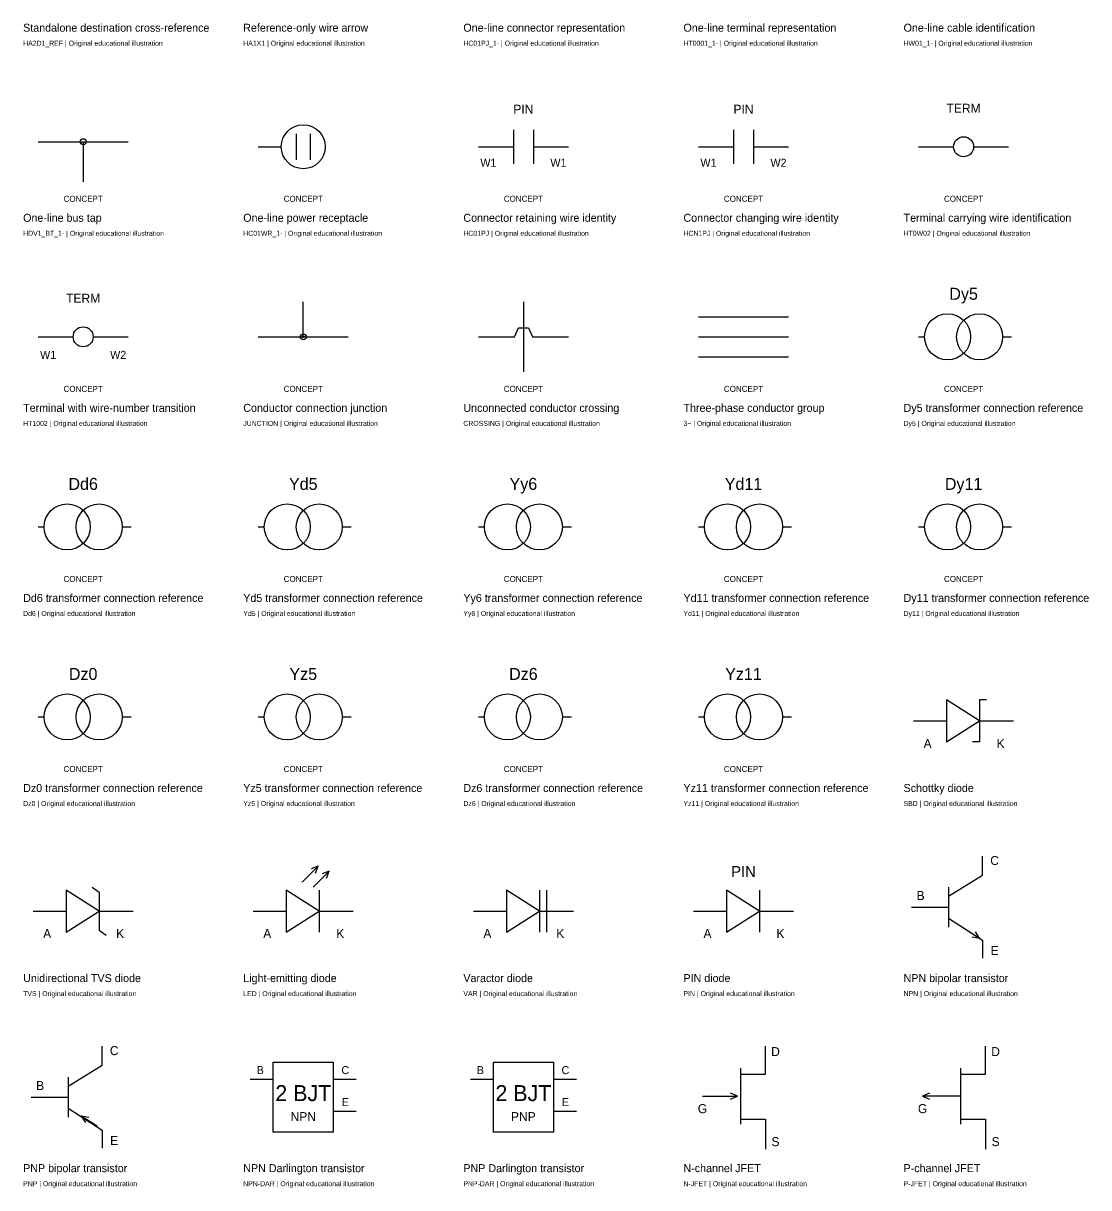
# Model space of a CAD drawing. Extents: x -25 to 1140, y -41451 to 113.
# Drawn here: x 0 to 1065, y -37461 to -36297 of the extents above; entities that cross this region are included whole.
import ezdxf
from ezdxf.enums import TextEntityAlignment as Align

# ---------------------------------------------------------------- set-up
doc = ezdxf.new("R2010")
doc.units = 0
doc.layers.add('REFERENCE', color=7, linetype='CONTINUOUS')

# ---------------------------------------------------------------- blocks, each defined once
blk = doc.blocks.new('REF_IEC_ONE_LINE_BUS_TAP')
at = {"layer": 'REFERENCE'}
for p, q in [((15, 65), (105, 65)), ((60, 65), (60, 25))]:
    blk.add_line(p, q, dxfattribs=at)
blk.add_circle((60, 65), 3, dxfattribs=at)
blk.add_text('CONCEPT', height=6, dxfattribs=at).set_placement((60, 5), align=Align.CENTER)
blk = doc.blocks.new('REF_IEC_ONE_LINE_POWER_RECEPTACLE')
at = {"layer": 'REFERENCE'}
for p, q in [((53, 73), (53, 47)), ((67, 73), (67, 47)), ((15, 60), (38, 60))]:
    blk.add_line(p, q, dxfattribs=at)
blk.add_circle((60, 60), 22, dxfattribs=at)
blk.add_text('CONCEPT', height=6, dxfattribs=at).set_placement((60, 5), align=Align.CENTER)
blk = doc.blocks.new('REF_IEC_CONNECTOR_RETAINING_WIRE_IDENTITY')
at = {"layer": 'REFERENCE'}
for p, q in [((50, 77), (50, 43)), ((70, 77), (70, 43)), ((15, 60), (50, 60)), ((70, 60), (105, 60))]:
    blk.add_line(p, q, dxfattribs=at)
for s, height, p in [('PIN', 9, (60, 93)), ('W1', 8, (25, 40)), ('W1', 8, (95, 40)), ('CONCEPT', 6, (60, 5))]:
    blk.add_text(s, height=height, dxfattribs=at).set_placement(p, align=Align.CENTER)
blk = doc.blocks.new('REF_IEC_CONNECTOR_CHANGING_WIRE_IDENTITY')
at = {"layer": 'REFERENCE'}
for p, q in [((50, 77), (50, 43)), ((70, 77), (70, 43)), ((15, 60), (50, 60)), ((70, 60), (105, 60))]:
    blk.add_line(p, q, dxfattribs=at)
for s, height, p in [('PIN', 9, (60, 93)), ('W1', 8, (25, 40)), ('W2', 8, (95, 40)), ('CONCEPT', 6, (60, 5))]:
    blk.add_text(s, height=height, dxfattribs=at).set_placement(p, align=Align.CENTER)
blk = doc.blocks.new('REF_IEC_TERMINAL_CARRYING_WIRE_IDENTIFICATION')
at = {"layer": 'REFERENCE'}
for p, q in [((15, 60), (50, 60)), ((70, 60), (105, 60))]:
    blk.add_line(p, q, dxfattribs=at)
blk.add_circle((60, 60), 10, dxfattribs=at)
for s, height, p in [('TERM', 9, (60, 94)), ('CONCEPT', 6, (60, 5))]:
    blk.add_text(s, height=height, dxfattribs=at).set_placement(p, align=Align.CENTER)
blk = doc.blocks.new('REF_IEC_TERMINAL_WITH_WIRE_NUMBER_TRANSITION')
at = {"layer": 'REFERENCE'}
for p, q in [((15, 60), (50, 60)), ((70, 60), (105, 60))]:
    blk.add_line(p, q, dxfattribs=at)
blk.add_circle((60, 60), 10, dxfattribs=at)
for s, height, p in [('TERM', 9, (60, 94)), ('W1', 8, (25, 38)), ('W2', 8, (95, 38)), ('CONCEPT', 6, (60, 5))]:
    blk.add_text(s, height=height, dxfattribs=at).set_placement(p, align=Align.CENTER)
blk = doc.blocks.new('REF_IEC_CONDUCTOR_CONNECTION_JUNCTION')
at = {"layer": 'REFERENCE'}
for p, q in [((60, 60), (60, 95)), ((15, 60), (105, 60))]:
    blk.add_line(p, q, dxfattribs=at)
for radius in [3, 1]:
    blk.add_circle((60, 60), radius, dxfattribs=at)
blk.add_text('CONCEPT', height=6, dxfattribs=at).set_placement((60, 5), align=Align.CENTER)
blk = doc.blocks.new('REF_IEC_UNCONNECTED_CONDUCTOR_CROSSING')
at = {"layer": 'REFERENCE'}
for p, q in [((60, 95), (60, 25)), ((15, 60), (51, 60)), ((51, 60), (55, 69)), ((55, 69), (65, 69)), ((65, 69), (69, 60)), ((69, 60), (105, 60))]:
    blk.add_line(p, q, dxfattribs=at)
blk.add_text('CONCEPT', height=6, dxfattribs=at).set_placement((60, 5), align=Align.CENTER)
blk = doc.blocks.new('REF_IEC_THREE_PHASE_CONDUCTOR_GROUP')
at = {"layer": 'REFERENCE'}
for p, q in [((15, 80), (105, 80)), ((15, 60), (105, 60)), ((15, 40), (105, 40))]:
    blk.add_line(p, q, dxfattribs=at)
blk.add_text('CONCEPT', height=6, dxfattribs=at).set_placement((60, 5), align=Align.CENTER)
blk = doc.blocks.new('REF_IEC_DY5_TRANSFORMER_CONNECTION_REFERENCE')
at = {"layer": 'REFERENCE'}
for p, q in [((15, 60), (21, 60)), ((99, 60), (108, 60))]:
    blk.add_line(p, q, dxfattribs=at)
for centre in [(44, 60), (76, 60)]:
    blk.add_circle(centre, 23, dxfattribs=at)
for s, height, p in [('Dy5', 12, (60, 97)), ('CONCEPT', 6, (60, 5))]:
    blk.add_text(s, height=height, dxfattribs=at).set_placement(p, align=Align.CENTER)
blk = doc.blocks.new('REF_IEC_DD6_TRANSFORMER_CONNECTION_REFERENCE')
at = {"layer": 'REFERENCE'}
for p, q in [((15, 60), (21, 60)), ((99, 60), (108, 60))]:
    blk.add_line(p, q, dxfattribs=at)
for centre in [(44, 60), (76, 60)]:
    blk.add_circle(centre, 23, dxfattribs=at)
for s, height, p in [('Dd6', 12, (60, 97)), ('CONCEPT', 6, (60, 5))]:
    blk.add_text(s, height=height, dxfattribs=at).set_placement(p, align=Align.CENTER)
blk = doc.blocks.new('REF_IEC_YD5_TRANSFORMER_CONNECTION_REFERENCE')
at = {"layer": 'REFERENCE'}
for p, q in [((15, 60), (21, 60)), ((99, 60), (108, 60))]:
    blk.add_line(p, q, dxfattribs=at)
for centre in [(44, 60), (76, 60)]:
    blk.add_circle(centre, 23, dxfattribs=at)
for s, height, p in [('Yd5', 12, (60, 97)), ('CONCEPT', 6, (60, 5))]:
    blk.add_text(s, height=height, dxfattribs=at).set_placement(p, align=Align.CENTER)
blk = doc.blocks.new('REF_IEC_YY6_TRANSFORMER_CONNECTION_REFERENCE')
at = {"layer": 'REFERENCE'}
for p, q in [((15, 60), (21, 60)), ((99, 60), (108, 60))]:
    blk.add_line(p, q, dxfattribs=at)
for centre in [(44, 60), (76, 60)]:
    blk.add_circle(centre, 23, dxfattribs=at)
for s, height, p in [('Yy6', 12, (60, 97)), ('CONCEPT', 6, (60, 5))]:
    blk.add_text(s, height=height, dxfattribs=at).set_placement(p, align=Align.CENTER)
blk = doc.blocks.new('REF_IEC_YD11_TRANSFORMER_CONNECTION_REFERENCE')
at = {"layer": 'REFERENCE'}
for p, q in [((15, 60), (21, 60)), ((99, 60), (108, 60))]:
    blk.add_line(p, q, dxfattribs=at)
for centre in [(44, 60), (76, 60)]:
    blk.add_circle(centre, 23, dxfattribs=at)
for s, height, p in [('Yd11', 12, (60, 97)), ('CONCEPT', 6, (60, 5))]:
    blk.add_text(s, height=height, dxfattribs=at).set_placement(p, align=Align.CENTER)
blk = doc.blocks.new('REF_IEC_DY11_TRANSFORMER_CONNECTION_REFERENCE')
at = {"layer": 'REFERENCE'}
for p, q in [((15, 60), (21, 60)), ((99, 60), (108, 60))]:
    blk.add_line(p, q, dxfattribs=at)
for centre in [(44, 60), (76, 60)]:
    blk.add_circle(centre, 23, dxfattribs=at)
for s, height, p in [('Dy11', 12, (60, 97)), ('CONCEPT', 6, (60, 5))]:
    blk.add_text(s, height=height, dxfattribs=at).set_placement(p, align=Align.CENTER)
blk = doc.blocks.new('REF_IEC_DZ0_TRANSFORMER_CONNECTION_REFERENCE')
at = {"layer": 'REFERENCE'}
for p, q in [((15, 60), (21, 60)), ((99, 60), (108, 60))]:
    blk.add_line(p, q, dxfattribs=at)
for centre in [(44, 60), (76, 60)]:
    blk.add_circle(centre, 23, dxfattribs=at)
for s, height, p in [('Dz0', 12, (60, 97)), ('CONCEPT', 6, (60, 5))]:
    blk.add_text(s, height=height, dxfattribs=at).set_placement(p, align=Align.CENTER)
blk = doc.blocks.new('REF_IEC_YZ5_TRANSFORMER_CONNECTION_REFERENCE')
at = {"layer": 'REFERENCE'}
for p, q in [((15, 60), (21, 60)), ((99, 60), (108, 60))]:
    blk.add_line(p, q, dxfattribs=at)
for centre in [(44, 60), (76, 60)]:
    blk.add_circle(centre, 23, dxfattribs=at)
for s, height, p in [('Yz5', 12, (60, 97)), ('CONCEPT', 6, (60, 5))]:
    blk.add_text(s, height=height, dxfattribs=at).set_placement(p, align=Align.CENTER)
blk = doc.blocks.new('REF_IEC_DZ6_TRANSFORMER_CONNECTION_REFERENCE')
at = {"layer": 'REFERENCE'}
for p, q in [((15, 60), (21, 60)), ((99, 60), (108, 60))]:
    blk.add_line(p, q, dxfattribs=at)
for centre in [(44, 60), (76, 60)]:
    blk.add_circle(centre, 23, dxfattribs=at)
for s, height, p in [('Dz6', 12, (60, 97)), ('CONCEPT', 6, (60, 5))]:
    blk.add_text(s, height=height, dxfattribs=at).set_placement(p, align=Align.CENTER)
blk = doc.blocks.new('REF_IEC_YZ11_TRANSFORMER_CONNECTION_REFERENCE')
at = {"layer": 'REFERENCE'}
for p, q in [((15, 60), (21, 60)), ((99, 60), (108, 60))]:
    blk.add_line(p, q, dxfattribs=at)
for centre in [(44, 60), (76, 60)]:
    blk.add_circle(centre, 23, dxfattribs=at)
for s, height, p in [('Yz11', 12, (60, 97)), ('CONCEPT', 6, (60, 5))]:
    blk.add_text(s, height=height, dxfattribs=at).set_placement(p, align=Align.CENTER)
blk = doc.blocks.new('REF_SCHOTTKY_DIODE')
at = {"layer": 'REFERENCE'}
for p, q in [((43, 77), (43, 35)), ((76, 56), (43, 77)), ((83, 77), (76, 77)), ((76, 77), (76, 35)), ((10, 56), (43, 56)), ((43, 35), (76, 56)), ((76, 56), (110, 56)), ((76, 35), (69, 35))]:
    blk.add_line(p, q, dxfattribs=at)
for s, p in [('A', (24, 29)), ('K', (97, 29))]:
    blk.add_text(s, height=9, dxfattribs=at).set_placement(p, align=Align.CENTER)
blk = doc.blocks.new('REF_UNIDIRECTIONAL_TVS_DIODE')
at = {"layer": 'REFERENCE'}
for p, q in [((43, 77), (43, 35)), ((76, 56), (43, 77)), ((69, 80), (76, 75)), ((76, 75), (76, 37)), ((10, 56), (43, 56)), ((43, 35), (76, 56)), ((76, 56), (110, 56)), ((76, 37), (83, 32))]:
    blk.add_line(p, q, dxfattribs=at)
for s, p in [('A', (24, 29)), ('K', (97, 29))]:
    blk.add_text(s, height=9, dxfattribs=at).set_placement(p, align=Align.CENTER)
blk = doc.blocks.new('REF_LIGHT_EMITTING_DIODE')
at = {"layer": 'REFERENCE'}
for p, q in [((59, 85), (75, 101)), ((75, 101), (67.9, 98.2)), ((70, 80), (86, 96)), ((72.2, 93.9), (75, 101)), ((86, 96), (78.9, 93.2)), ((83.2, 88.9), (86, 96)), ((43, 77), (43, 35)), ((76, 56), (43, 77)), ((76, 77), (76, 35)), ((10, 56), (43, 56)), ((43, 35), (76, 56)), ((76, 56), (110, 56))]:
    blk.add_line(p, q, dxfattribs=at)
for s, p in [('A', (24, 29)), ('K', (97, 29))]:
    blk.add_text(s, height=9, dxfattribs=at).set_placement(p, align=Align.CENTER)
blk = doc.blocks.new('REF_VARACTOR_DIODE')
at = {"layer": 'REFERENCE'}
for p, q in [((43, 77), (43, 35)), ((76, 56), (43, 77)), ((76, 77), (76, 35)), ((83, 77), (83, 35)), ((10, 56), (43, 56)), ((43, 35), (76, 56)), ((76, 56), (110, 56))]:
    blk.add_line(p, q, dxfattribs=at)
for s, p in [('A', (24, 29)), ('K', (97, 29))]:
    blk.add_text(s, height=9, dxfattribs=at).set_placement(p, align=Align.CENTER)
blk = doc.blocks.new('REF_PIN_DIODE')
at = {"layer": 'REFERENCE'}
for p, q in [((43, 77), (43, 35)), ((76, 56), (43, 77)), ((76, 77), (76, 35)), ((10, 56), (43, 56)), ((43, 35), (76, 56)), ((76, 56), (110, 56))]:
    blk.add_line(p, q, dxfattribs=at)
for s, height, p in [('PIN', 11, (60, 90)), ('A', 9, (24, 29)), ('K', 9, (97, 29))]:
    blk.add_text(s, height=height, dxfattribs=at).set_placement(p, align=Align.CENTER)
blk = doc.blocks.new('REF_NPN_BIPOLAR_TRANSISTOR')
at = {"layer": 'REFERENCE'}
for p, q in [((79, 92), (79, 111)), ((45, 71), (79, 92)), ((45, 80), (45, 40)), ((8, 60), (45, 60)), ((45, 49), (79, 27)), ((59, 40), (76, 29)), ((76, 29), (71.8, 35.3)), ((68.5, 30.3), (76, 29)), ((79, 27), (79, 9))]:
    blk.add_line(p, q, dxfattribs=at)
for s, p in [('C', (91, 102)), ('B', (17, 67)), ('E', (91, 12))]:
    blk.add_text(s, height=9, dxfattribs=at).set_placement(p, align=Align.CENTER)
blk = doc.blocks.new('REF_PNP_BIPOLAR_TRANSISTOR')
at = {"layer": 'REFERENCE'}
for p, q in [((79, 92), (79, 111)), ((45, 71), (79, 92)), ((45, 80), (45, 40)), ((8, 60), (45, 60)), ((45, 49), (79, 27)), ((74, 31), (58, 41)), ((65.5, 39.8), (58, 41)), ((58, 41), (62.3, 34.7)), ((79, 27), (79, 9))]:
    blk.add_line(p, q, dxfattribs=at)
for s, p in [('C', (91, 102)), ('B', (17, 67)), ('E', (91, 12))]:
    blk.add_text(s, height=9, dxfattribs=at).set_placement(p, align=Align.CENTER)
blk = doc.blocks.new('REF_NPN_DARLINGTON_TRANSISTOR')
at = {"layer": 'REFERENCE'}
for p, q in [((30, 95), (90, 95)), ((30, 25), (30, 95)), ((90, 95), (90, 25)), ((7, 78), (30, 78)), ((90, 78), (113, 78)), ((90, 46), (113, 46)), ((90, 25), (30, 25))]:
    blk.add_line(p, q, dxfattribs=at)
for s, height, p in [('B', 8, (17, 83)), ('C', 8, (102, 83)), ('2 BJT', 16, (60, 56)), ('E', 8, (102, 51)), ('NPN', 9, (60, 36))]:
    blk.add_text(s, height=height, dxfattribs=at).set_placement(p, align=Align.CENTER)
blk = doc.blocks.new('REF_PNP_DARLINGTON_TRANSISTOR')
at = {"layer": 'REFERENCE'}
for p, q in [((30, 95), (90, 95)), ((30, 25), (30, 95)), ((90, 95), (90, 25)), ((7, 78), (30, 78)), ((90, 78), (113, 78)), ((90, 46), (113, 46)), ((90, 25), (30, 25))]:
    blk.add_line(p, q, dxfattribs=at)
for s, height, p in [('B', 8, (17, 83)), ('C', 8, (102, 83)), ('2 BJT', 16, (60, 56)), ('E', 8, (102, 51)), ('PNP', 9, (60, 36))]:
    blk.add_text(s, height=height, dxfattribs=at).set_placement(p, align=Align.CENTER)
blk = doc.blocks.new('REF_N_CHANNEL_JFET')
at = {"layer": 'REFERENCE'}
for p, q in [((82, 83), (82, 111)), ((57, 89), (57, 33)), ((57, 83), (82, 83)), ((19, 61), (54, 61)), ((54, 61), (47, 64)), ((47, 58), (54, 61)), ((57, 38), (82, 38)), ((82, 38), (82, 8))]:
    blk.add_line(p, q, dxfattribs=at)
for s, p in [('D', (92, 101)), ('G', (19, 44)), ('S', (92, 11))]:
    blk.add_text(s, height=9, dxfattribs=at).set_placement(p, align=Align.CENTER)
blk = doc.blocks.new('REF_P_CHANNEL_JFET')
at = {"layer": 'REFERENCE'}
for p, q in [((82, 83), (82, 111)), ((57, 89), (57, 33)), ((57, 83), (82, 83)), ((26, 64), (19, 61)), ((57, 61), (19, 61)), ((19, 61), (26, 58)), ((57, 38), (82, 38)), ((82, 38), (82, 8))]:
    blk.add_line(p, q, dxfattribs=at)
for s, p in [('D', (92, 101)), ('G', (19, 44)), ('S', (92, 11))]:
    blk.add_text(s, height=9, dxfattribs=at).set_placement(p, align=Align.CENTER)

msp = doc.modelspace()

# ---------------------------------------------------------------- block references
at = {"layer": 'REFERENCE'}
for name, p in [('REF_IEC_CONNECTOR_RETAINING_WIRE_IDENTITY', (440, -36480)), ('REF_IEC_CONNECTOR_CHANGING_WIRE_IDENTITY', (660, -36480)), ('REF_IEC_TERMINAL_CARRYING_WIRE_IDENTIFICATION', (880, -36480)), ('REF_IEC_ONE_LINE_POWER_RECEPTACLE', (220, -36480)), ('REF_IEC_ONE_LINE_BUS_TAP', (0, -36480)), ('REF_IEC_TERMINAL_WITH_WIRE_NUMBER_TRANSITION', (0, -36670)), ('REF_IEC_DY5_TRANSFORMER_CONNECTION_REFERENCE', (880, -36670)), ('REF_IEC_CONDUCTOR_CONNECTION_JUNCTION', (220, -36670)), ('REF_IEC_UNCONNECTED_CONDUCTOR_CROSSING', (440, -36670)), ('REF_IEC_THREE_PHASE_CONDUCTOR_GROUP', (660, -36670)), ('REF_IEC_DD6_TRANSFORMER_CONNECTION_REFERENCE', (0, -36860)), ('REF_IEC_YD5_TRANSFORMER_CONNECTION_REFERENCE', (220, -36860)), ('REF_IEC_YY6_TRANSFORMER_CONNECTION_REFERENCE', (440, -36860)), ('REF_IEC_YD11_TRANSFORMER_CONNECTION_REFERENCE', (660, -36860)), ('REF_IEC_DY11_TRANSFORMER_CONNECTION_REFERENCE', (880, -36860)), ('REF_IEC_DZ0_TRANSFORMER_CONNECTION_REFERENCE', (0, -37050)), ('REF_IEC_YZ5_TRANSFORMER_CONNECTION_REFERENCE', (220, -37050)), ('REF_IEC_DZ6_TRANSFORMER_CONNECTION_REFERENCE', (440, -37050)), ('REF_IEC_YZ11_TRANSFORMER_CONNECTION_REFERENCE', (660, -37050)), ('REF_SCHOTTKY_DIODE', (880, -37050)), ('REF_NPN_BIPOLAR_TRANSISTOR', (880, -37240)), ('REF_LIGHT_EMITTING_DIODE', (220, -37240)), ('REF_PIN_DIODE', (660, -37240)), ('REF_UNIDIRECTIONAL_TVS_DIODE', (0, -37240)), ('REF_VARACTOR_DIODE', (440, -37240)), ('REF_PNP_BIPOLAR_TRANSISTOR', (0, -37430)), ('REF_N_CHANNEL_JFET', (660, -37430)), ('REF_P_CHANNEL_JFET', (880, -37430)), ('REF_NPN_DARLINGTON_TRANSISTOR', (220, -37430)), ('REF_PNP_DARLINGTON_TRANSISTOR', (440, -37430))]:
    msp.add_blockref(name, p, dxfattribs=at)

# ---------------------------------------------------------------- texts
for s, height, p in [('Standalone destination cross-reference', 8, (0, -36305)), ('Reference-only wire arrow', 8, (220, -36305)), ('One-line connector representation', 8, (440, -36305)), ('One-line terminal representation', 8, (660, -36305)), ('One-line cable identification', 8, (880, -36305)), ('HA2D1_REF | Original educational illustration', 5, (0, -36319)), ('HA1X1 | Original educational illustration', 5, (220, -36319)), ('HC01PJ_1- | Original educational illustration', 5, (440, -36319)), ('HT0001_1- | Original educational illustration', 5, (660, -36319)), ('HW01_1- | Original educational illustration', 5, (880, -36319)), ('One-line bus tap', 8, (0, -36495)), ('One-line power receptacle', 8, (220, -36495)), ('Connector retaining wire identity', 8, (440, -36495)), ('Connector changing wire identity', 8, (660, -36495)), ('Terminal carrying wire identification', 8, (880, -36495)), ('HDV1_BT_1- | Original educational illustration', 5, (0, -36509)), ('HC01WR_1- | Original educational illustration', 5, (220, -36509)), ('HC01PJ | Original educational illustration', 5, (440, -36509)), ('HCN1PJ | Original educational illustration', 5, (660, -36509)), ('HT0W02 | Original educational illustration', 5, (880, -36509)), ('Terminal with wire-number transition', 8, (0, -36685)), ('Conductor connection junction', 8, (220, -36685)), ('Unconnected conductor crossing', 8, (440, -36685)), ('Three-phase conductor group', 8, (660, -36685)), ('Dy5 transformer connection reference', 8, (880, -36685)), ('HT1002 | Original educational illustration', 5, (0, -36699)), ('JUNCTION | Original educational illustration', 5, (220, -36699)), ('CROSSING | Original educational illustration', 5, (440, -36699)), ('3~ | Original educational illustration', 5, (660, -36699)), ('Dy5 | Original educational illustration', 5, (880, -36699)), ('Dd6 transformer connection reference', 8, (0, -36875)), ('Yd5 transformer connection reference', 8, (220, -36875)), ('Yy6 transformer connection reference', 8, (440, -36875)), ('Yd11 transformer connection reference', 8, (660, -36875)), ('Dy11 transformer connection reference', 8, (880, -36875)), ('Dd6 | Original educational illustration', 5, (0, -36889)), ('Yd5 | Original educational illustration', 5, (220, -36889)), ('Yy6 | Original educational illustration', 5, (440, -36889)), ('Yd11 | Original educational illustration', 5, (660, -36889)), ('Dy11 | Original educational illustration', 5, (880, -36889)), ('Dz0 transformer connection reference', 8, (0, -37065)), ('Yz5 transformer connection reference', 8, (220, -37065)), ('Dz6 transformer connection reference', 8, (440, -37065)), ('Yz11 transformer connection reference', 8, (660, -37065)), ('Schottky diode', 8, (880, -37065)), ('Dz0 | Original educational illustration', 5, (0, -37079)), ('Yz5 | Original educational illustration', 5, (220, -37079)), ('Dz6 | Original educational illustration', 5, (440, -37079)), ('Yz11 | Original educational illustration', 5, (660, -37079)), ('SBD | Original educational illustration', 5, (880, -37079)), ('Unidirectional TVS diode', 8, (0, -37255)), ('Light-emitting diode', 8, (220, -37255)), ('Varactor diode', 8, (440, -37255)), ('PIN diode', 8, (660, -37255)), ('NPN bipolar transistor', 8, (880, -37255)), ('TVS | Original educational illustration', 5, (0, -37269)), ('LED | Original educational illustration', 5, (220, -37269)), ('VAR | Original educational illustration', 5, (440, -37269)), ('PIN | Original educational illustration', 5, (660, -37269)), ('NPN | Original educational illustration', 5, (880, -37269)), ('PNP bipolar transistor', 8, (0, -37445)), ('NPN Darlington transistor', 8, (220, -37445)), ('PNP Darlington transistor', 8, (440, -37445)), ('N-channel JFET', 8, (660, -37445)), ('P-channel JFET', 8, (880, -37445)), ('PNP | Original educational illustration', 5, (0, -37459)), ('NPN-DAR | Original educational illustration', 5, (220, -37459)), ('PNP-DAR | Original educational illustration', 5, (440, -37459)), ('N-JFET | Original educational illustration', 5, (660, -37459)), ('P-JFET | Original educational illustration', 5, (880, -37459))]:
    msp.add_text(s, height=height, dxfattribs=at).set_placement(p)

doc.saveas('drawing.dxf')
